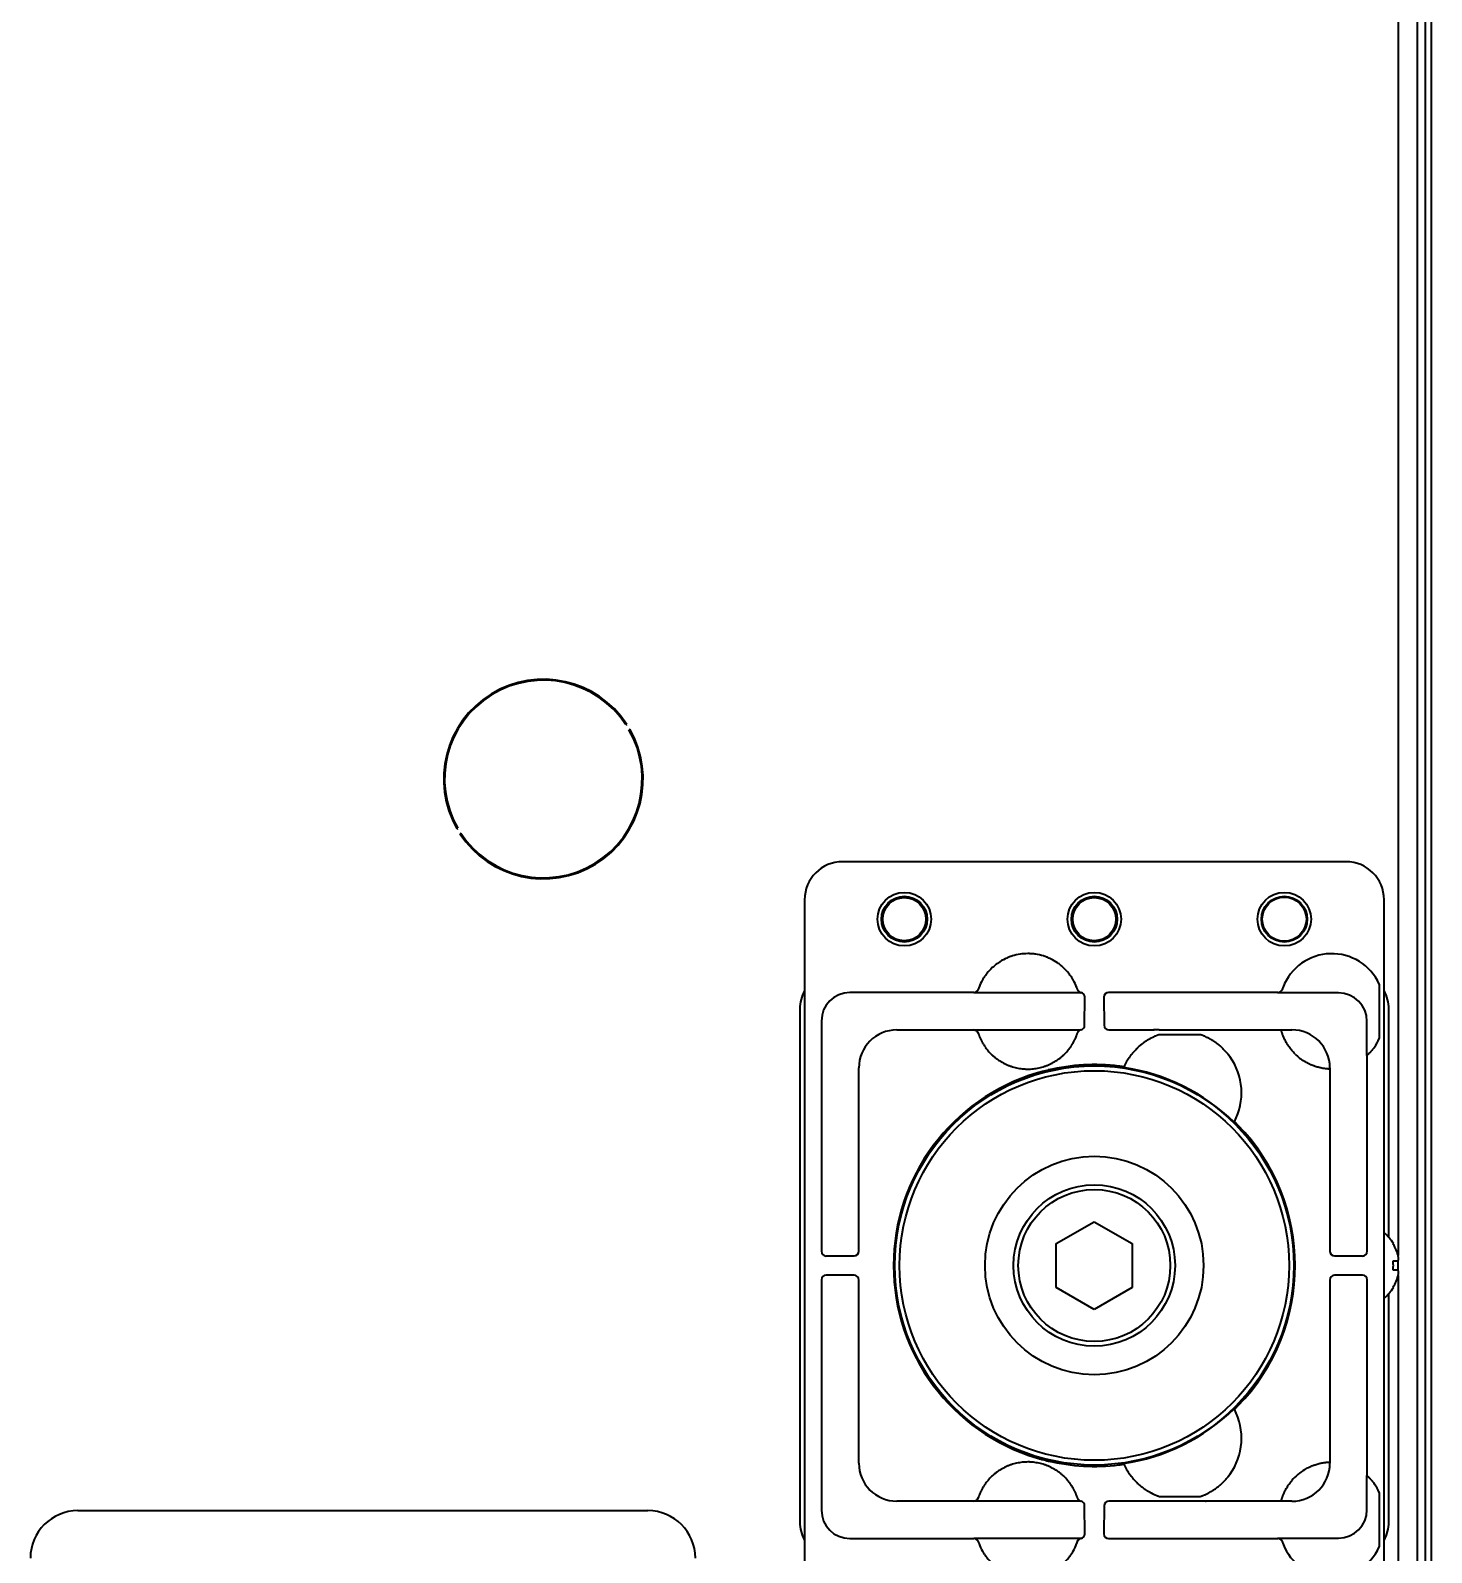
# Model space of a CAD drawing. Extents: x 5997 to 10491, y -672 to 3708.
# Drawn here: x 9087.1 to 9234.6, y 2833.1 to 2993.3 of the extents above; entities that cross this region are included whole.
import ezdxf

# ---------------------------------------------------------------- set-up
doc = ezdxf.new("R2010")
doc.units = 0
doc.header["$LTSCALE"] = 5
doc.layers.add('1', color=7, linetype='CONTINUOUS', true_color=0xffffff)

msp = doc.modelspace()

# ---------------------------------------------------------------- linework, layer by layer
at = {"layer": '1', "color": 7, "linetype": 'Continuous', "lineweight": 35}
for p, q in [((9233.07, 3571.33), (9233.07, 2751.33)), ((9234.57, 2734.53), (9234.57, 3570.53)), ((9233.89, 3567.53), (9233.89, 2737.53)), ((9231.07, 3525.26), (9231.07, 2864.39)), ((9149.77, 2920.23), (9149.86, 2920.28)), ((9150.17, 2919.77), (9150.09, 2919.71)), ((9131.97, 2909.29), (9132.06, 2909.34)), ((9132.37, 2908.83), (9132.29, 2908.77)), ((9225.57, 2905.83), (9172.57, 2905.83)), ((9168.57, 2901.83), (9168.57, 2824.83)), ((9229.57, 2824.83), (9229.57, 2901.83)), ((9186.39, 2892.06), (9173.34, 2892.06)), ((9197.55, 2892.02), (9186.37, 2892.02)), ((9186.86, 2892.4), (9186.85, 2892.39)), ((9218.39, 2892.06), (9200.58, 2892.06)), ((9224.77, 2892.02), (9218.37, 2892.02)), ((9218.86, 2892.41), (9218.86, 2892.42)), ((9218.86, 2892.4), (9218.86, 2892.4)), ((9229.07, 2892.94), (9229.07, 2887.21)), ((9168.07, 2890.33), (9168.07, 2836.33)), ((9198.05, 2888.62), (9198.07, 2891.56)), ((9200.08, 2891.56), (9200.09, 2888.62)), ((9230.07, 2866.28), (9230.07, 2890.33)), ((9170.34, 2889.06), (9170.34, 2864.83)), ((9227.77, 2885.43), (9227.77, 2889.02)), ((9178.28, 2888.12), (9186.38, 2888.12)), ((9186.37, 2888.13), (9197.62, 2888.13)), ((9186.85, 2887.78), (9186.85, 2887.78)), ((9200.59, 2888.12), (9205.29, 2888.12)), ((9205.29, 2888.12), (9205.38, 2888.12)), ((9205.88, 2888.12), (9205.38, 2888.12)), ((9205.88, 2888.12), (9210.26, 2888.12)), ((9210.26, 2887.62), (9205.88, 2887.62)), ((9210.26, 2888.12), (9210.76, 2888.12)), ((9210.76, 2888.12), (9210.86, 2888.12)), ((9210.86, 2888.12), (9218.75, 2888.12)), ((9218.75, 2888.12), (9218.75, 2888.13)), ((9218.75, 2888.13), (9219.88, 2888.13)), ((9227.77, 2885.43), (9227.81, 2885.46)), ((9227.81, 2864.83), (9227.81, 2885.46)), ((9174.28, 2864.85), (9174.28, 2884.12)), ((9223.88, 2884), (9223.87, 2884)), ((9223.87, 2884), (9223.87, 2864.85)), ((9223.88, 2884.13), (9223.88, 2884)), ((9195.07, 2865.64), (9199.07, 2867.94)), ((9199.07, 2867.94), (9203.07, 2865.64)), ((9195.07, 2861.02), (9195.07, 2865.64)), ((9203.07, 2865.64), (9203.07, 2861.02)), ((9230.52, 2865.63), (9230.55, 2865.63)), ((9170.84, 2864.33), (9173.78, 2864.35)), ((9224.36, 2864.35), (9227.31, 2864.33)), ((9231.07, 2862.82), (9231.07, 2863.82)), ((9170.34, 2861.82), (9170.34, 2837.59)), ((9173.78, 2862.3), (9170.84, 2862.32)), ((9174.28, 2842.53), (9174.28, 2861.8)), ((9223.87, 2861.8), (9223.87, 2842.65)), ((9227.31, 2862.32), (9224.36, 2862.3)), ((9227.81, 2841.19), (9227.81, 2861.82)), ((9231.07, 2862.27), (9231.07, 2751.53)), ((9199.07, 2858.71), (9195.07, 2861.02)), ((9203.07, 2861.02), (9199.07, 2858.71)), ((9230.07, 2836.33), (9230.07, 2860.37)), ((9230.55, 2861.03), (9230.52, 2861.03)), ((9223.87, 2842.65), (9223.88, 2842.65)), ((9223.88, 2842.65), (9223.88, 2842.52)), ((9227.77, 2837.63), (9227.77, 2841.22)), ((9186.85, 2838.87), (9186.85, 2838.87)), ((9205.88, 2839.03), (9210.26, 2839.03)), ((9229.07, 2839.44), (9229.07, 2833.71)), ((9092.07, 2837.53), (9152.07, 2837.53)), ((9186.38, 2838.53), (9178.28, 2838.53)), ((9197.62, 2838.52), (9186.37, 2838.52)), ((9198.07, 2835.09), (9198.05, 2838.04)), ((9200.09, 2838.04), (9200.08, 2835.09)), ((9205.29, 2838.53), (9200.59, 2838.53)), ((9205.38, 2838.53), (9205.29, 2838.53)), ((9205.88, 2838.53), (9205.38, 2838.53)), ((9210.26, 2838.53), (9205.88, 2838.53)), ((9210.76, 2838.53), (9210.26, 2838.53)), ((9210.86, 2838.53), (9210.76, 2838.53)), ((9218.75, 2838.53), (9210.86, 2838.53)), ((9218.75, 2838.52), (9218.75, 2838.53)), ((9219.88, 2838.52), (9218.75, 2838.52)), ((9173.34, 2834.59), (9186.39, 2834.59)), ((9186.37, 2834.63), (9197.55, 2834.63)), ((9186.85, 2834.27), (9186.86, 2834.25)), ((9200.58, 2834.59), (9218.39, 2834.59)), ((9218.37, 2834.63), (9224.77, 2834.63))]:
    msp.add_line(p, q, dxfattribs=at)
for centre, radius in [((9179.07, 2899.78), 2.82), ((9179.07, 2899.78), 2.41), ((9179.07, 2899.78), 2.27), ((9199.07, 2899.78), 2.82), ((9199.07, 2899.78), 2.41), ((9199.07, 2899.78), 2.27), ((9219.07, 2899.78), 2.82), ((9219.07, 2899.78), 2.41), ((9219.07, 2899.78), 2.32), ((9199.07, 2863.33), 21), ((9199.07, 2863.33), 20.5), ((9199.07, 2863.33), 11.5), ((9199.07, 2863.33), 8.5), ((9199.07, 2863.33), 8)]:
    msp.add_circle(centre, radius, dxfattribs=at)
for centre, radius, start, end in [((9141.07, 2914.53), 10.5, 33.2179, 209.9434), ((9141.07, 2914.53), 10.4, 33.2324, 209.9264), ((9141.07, 2914.53), 10.5, 213.2179, 29.9434), ((9141.07, 2914.53), 10.4, 213.2348, 29.9288), ((9224.07, 2890.65), 5.5, 24.62, 158.893), ((9224.07, 2889.5), 5.5, 324.6688, 335.38), ((9208.07, 2881.5), 6.5, 143.9482, 155.259), ((9208.07, 2881.5), 6.5, 332.0497, 36.0518), ((9224.07, 2889.5), 5.5, 225.4856, 238.474), ((9199.07, 2863.33), 21.14, 82.9694, 103.2494), ((9199.07, 2863.33), 21.07, 45.6979, 81.6108), ((9199.07, 2863.33), 21.14, 106.698, 253.3023), ((9199.07, 2863.33), 21.14, 315.6607, 44.3393), ((9226.45, 2863.13), 4.8, 31.3727, 49.458), ((9226.45, 2863.53), 4.8, 310.542, 328.6273), ((9199.07, 2863.33), 21.07, 278.3892, 314.3021), ((9208.07, 2845.15), 6.5, 323.9482, 27.9503), ((9199.07, 2863.33), 21.14, 256.7503, 277.0306), ((9208.07, 2845.15), 6.5, 204.741, 216.0518), ((9224.07, 2837.15), 5.5, 121.5261, 139.8844), ((9224.07, 2837.15), 5.5, 24.62, 35.3312), ((9092.07, 2832.53), 5, 90, 180), ((9152.07, 2832.53), 5, 0, 90), ((9224.07, 2836), 5.5, 201.107, 335.38)]:
    msp.add_arc(centre, radius, start, end, dxfattribs=at)
for centre, major_axis, ratio, start_param, end_param in [((9172.57, 2901.83), (2.83, -2.83), 0.999695, 2.356347, 3.926839), ((9225.57, 2901.83), (-2.83, -2.83), 0.999695, 2.356347, 3.926839), ((9172.07, 2890.33), (-2.83, 2.83), 0.999695, 0.279915, 0.785246), ((9173.34, 2889.06), (-2.12, 2.12), 0.999543, 5.497939, 7.068431), ((9186.39, 2892.56), (-0.474, 0.158), 0.999831, 1.892032, 3.138921), ((9197.77, 2892.54), (0.477, 0.15), 0.999767, 3.157291, 4.205088), ((9197.55, 2891.52), (0.224, 0.447), 0.99981, 0.22534, 0.463541), ((9197.57, 2891.56), (0.224, 0.448), 0.999239, 5.176082, 6.544021), ((9200.58, 2891.56), (-0.224, 0.448), 0.999239, 5.819644, 7.390288), ((9218.39, 2892.56), (-0.474, 0.159), 0.999831, 1.894839, 3.141593), ((9224.07, 2890.65), (1.75, 5.21), 0.99983, 1.569957, 1.576869), ((9224.77, 2889.02), (2.12, 2.12), 0.999695, 5.497939, 7.068431), ((9226.07, 2890.33), (2.83, 2.83), 0.999695, 5.497939, 6.003271), ((9197.55, 2888.62), (-0.447, -0.224), 0.99981, 1.330368, 2.677899), ((9200.59, 2888.62), (0.447, -0.224), 0.99981, 3.605286, 5.17593), ((9178.28, 2884.12), (2.83, 2.83), 0.999924, 0.78555, 2.356042), ((9186.38, 2887.62), (-0.475, -0.156), 0.999831, 3.142574, 4.3946), ((9197.78, 2887.65), (-0.476, 0.155), 0.999754, 5.263357, 6.293203), ((9219.87, 2884.13), (-2.83, -2.83), 0.999695, 2.356347, 3.926839), ((13898.25, 2078.28), (-4696.56, 804.42), 0.03512, 6.273761, 6.274076), ((5726.45, 6125.15), (-3486.44, 3247.99), 0.03512, 3.150702, 3.151017), ((9170.84, 2864.83), (0.448, 0.224), 0.999239, 2.678052, 4.248696), ((9173.78, 2864.85), (0.224, 0.447), 0.99981, 3.605286, 5.17593), ((9224.37, 2864.85), (-0.224, 0.447), 0.99981, 1.107255, 2.677899), ((9227.31, 2864.83), (-0.448, 0.224), 0.999239, 2.03449, 3.605134), ((9170.84, 2861.82), (-0.448, 0.224), 0.999239, 5.176082, 6.746726), ((9173.78, 2861.8), (0.224, -0.447), 0.99981, 1.107255, 2.677899), ((9224.37, 2861.8), (-0.224, -0.447), 0.99981, 3.605286, 5.17593), ((9227.31, 2861.82), (0.448, 0.224), 0.999239, 5.819644, 7.390288), ((5726.45, -398.5), (3486.44, 3247.99), 0.03512, 6.273761, 6.274076), ((9178.28, 2842.53), (-2.83, 2.83), 0.999924, 0.78555, 2.356042), ((13898.25, 3648.37), (4696.56, 804.42), 0.03512, 3.150702, 3.151017), ((9219.87, 2842.52), (-2.83, 2.83), 0.999695, 2.356347, 3.926839), ((9225.77, -4385.49), (0, 7227.62), 0.017452, 6.267025, 6.267338), ((9186.38, 2839.03), (0.475, -0.156), 0.999831, 5.030486, 6.282512), ((9197.78, 2839.01), (0.476, 0.155), 0.999754, 3.133975, 4.161422), ((9173.34, 2837.59), (2.12, 2.12), 0.999543, 2.356347, 3.926839), ((9197.55, 2838.03), (-0.447, 0.224), 0.99981, 3.605286, 4.952817), ((9200.59, 2838.03), (0.447, 0.224), 0.99981, 1.107255, 2.677899), ((9224.77, 2837.63), (2.12, -2.12), 0.999695, 5.497939, 7.068431), ((9172.07, 2836.33), (-2.83, -2.83), 0.999695, 5.497939, 6.003271), ((9226.07, 2836.33), (2.83, -2.83), 0.999695, 0.279915, 0.785246), ((9186.39, 2834.09), (-0.475, -0.157), 0.999831, 3.145682, 4.39242), ((9197.77, 2834.11), (0.473, -0.161), 0.999761, 2.10121, 3.149501), ((9197.55, 2835.13), (-0.224, 0.447), 0.99981, 2.678052, 2.916971), ((9197.57, 2835.09), (-0.224, 0.448), 0.999239, 2.880101, 4.248696), ((9200.58, 2835.09), (0.224, 0.448), 0.999239, 2.03449, 3.605134), ((9224.07, 2836.5), (5.68, 1.92), 0.999938, 3.132345, 3.139281), ((9218.39, 2834.09), (-0.474, -0.159), 0.999831, 3.141593, 4.388346), ((9224.08, 2836), (5.23, 1.73), 0.999252, 3.138522, 3.145428)]:
    msp.add_ellipse(centre, major_axis=major_axis, ratio=ratio, start_param=start_param, end_param=end_param, dxfattribs=at)
for points, knots in [([(9197.21, 2892.63), (9197.11, 2892.89), (9196.99, 2893.14), (9196.83, 2893.41), (9196.82, 2893.44), (9196.78, 2893.5), (9196.76, 2893.53), (9196.71, 2893.62), (9196.67, 2893.68), (9196.55, 2893.85), (9196.47, 2893.96), (9196.22, 2894.28), (9196.03, 2894.48), (9195.78, 2894.72), (9195.7, 2894.79), (9195.62, 2894.85), (9195.57, 2894.9), (9195.54, 2894.92), (9195.41, 2895.03), (9195.3, 2895.11), (9194.96, 2895.35), (9194.72, 2895.48), (9194.35, 2895.66), (9194.22, 2895.72), (9194.06, 2895.78), (9194.03, 2895.79), (9193.96, 2895.82), (9193.93, 2895.83), (9193.83, 2895.86), (9193.77, 2895.89), (9193.44, 2895.99), (9193.17, 2896.05), (9192.76, 2896.11), (9192.63, 2896.13), (9192.42, 2896.14), (9192.32, 2896.15), (9192.21, 2896.15), (9192.14, 2896.15), (9192.11, 2896.15), (9191.8, 2896.15), (9191.52, 2896.13), (9190.98, 2896.05), (9190.71, 2895.99), (9190.42, 2895.9), (9190.38, 2895.89), (9190.32, 2895.87), (9190.28, 2895.85), (9190.19, 2895.82), (9190.12, 2895.8), (9189.93, 2895.72), (9189.8, 2895.66), (9189.43, 2895.49), (9189.19, 2895.35), (9188.91, 2895.15), (9188.83, 2895.09), (9188.74, 2895.03), (9188.69, 2894.99), (9188.66, 2894.97), (9188.53, 2894.86), (9188.42, 2894.77), (9188.12, 2894.49), (9187.93, 2894.28), (9187.68, 2893.96), (9187.6, 2893.85), (9187.5, 2893.71), (9187.48, 2893.68), (9187.44, 2893.62), (9187.42, 2893.59), (9187.37, 2893.5), (9187.33, 2893.44), (9187.16, 2893.14), (9187.04, 2892.89), (9186.94, 2892.63)], [0, 0, 0, 0, 0.0625, 0.0625, 0.070313, 0.070313, 0.078125, 0.078125, 0.09375, 0.09375, 0.125, 0.125, 0.1875, 0.1875, 0.203125, 0.210937, 0.210937, 0.21875, 0.21875, 0.25, 0.25, 0.3125, 0.3125, 0.34375, 0.34375, 0.351562, 0.351562, 0.359375, 0.359375, 0.375, 0.375, 0.4375, 0.4375, 0.46875, 0.46875, 0.484375, 0.492187, 0.492187, 0.5, 0.5, 0.5625, 0.5625, 0.625, 0.625, 0.632812, 0.632812, 0.640625, 0.640625, 0.65625, 0.65625, 0.6875, 0.6875, 0.75, 0.75, 0.765625, 0.773438, 0.773438, 0.78125, 0.78125, 0.8125, 0.8125, 0.875, 0.875, 0.90625, 0.90625, 0.914063, 0.914063, 0.921875, 0.921875, 0.9375, 0.9375, 1, 1, 1, 1]), ([(9186.94, 2892.63), (9186.94, 2892.62), (9186.93, 2892.6), (9186.92, 2892.58), (9186.92, 2892.57), (9186.91, 2892.56), (9186.91, 2892.55), (9186.9, 2892.53), (9186.9, 2892.52), (9186.89, 2892.5), (9186.89, 2892.49), (9186.89, 2892.48), (9186.88, 2892.48), (9186.88, 2892.46), (9186.88, 2892.45), (9186.87, 2892.44), (9186.87, 2892.43), (9186.86, 2892.42), (9186.86, 2892.42), (9186.86, 2892.41), (9186.86, 2892.41), (9186.86, 2892.41), (9186.86, 2892.4), (9186.86, 2892.4)], [0, 0, 0, 0, 0.125, 0.125, 0.1875, 0.1875, 0.25, 0.25, 0.375, 0.375, 0.4375, 0.4375, 0.5, 0.5, 0.625, 0.625, 0.75, 0.75, 0.8125, 0.8125, 0.875, 0.875, 1, 1, 1, 1]), ([(9197.29, 2892.39), (9197.29, 2892.39), (9197.29, 2892.39), (9197.29, 2892.39), (9197.29, 2892.39), (9197.29, 2892.4), (9197.29, 2892.4), (9197.28, 2892.41), (9197.28, 2892.42), (9197.28, 2892.43), (9197.28, 2892.44), (9197.27, 2892.45), (9197.27, 2892.45), (9197.26, 2892.47), (9197.26, 2892.48), (9197.25, 2892.51), (9197.25, 2892.52), (9197.24, 2892.55), (9197.23, 2892.55), (9197.23, 2892.57), (9197.23, 2892.58), (9197.22, 2892.6), (9197.21, 2892.61), (9197.21, 2892.63)], [0, 0, 0, 0, 0.125, 0.125, 0.1875, 0.1875, 0.25, 0.25, 0.375, 0.375, 0.4375, 0.4375, 0.5, 0.5, 0.625, 0.625, 0.75, 0.75, 0.8125, 0.8125, 0.875, 0.875, 1, 1, 1, 1]), ([(9218.94, 2892.63), (9218.94, 2892.63), (9218.94, 2892.62), (9218.93, 2892.6), (9218.93, 2892.6), (9218.92, 2892.57), (9218.91, 2892.56), (9218.9, 2892.53), (9218.9, 2892.52), (9218.89, 2892.5), (9218.89, 2892.49), (9218.89, 2892.48), (9218.88, 2892.48), (9218.88, 2892.46), (9218.88, 2892.45), (9218.87, 2892.44), (9218.87, 2892.43), (9218.86, 2892.42), (9218.86, 2892.41), (9218.86, 2892.41), (9218.86, 2892.41), (9218.86, 2892.4), (9218.86, 2892.4), (9218.86, 2892.4)], [0, 0, 0, 0, 0.0625, 0.0625, 0.125, 0.125, 0.25, 0.25, 0.375, 0.375, 0.4375, 0.4375, 0.5, 0.5, 0.625, 0.625, 0.75, 0.75, 0.875, 0.875, 0.9375, 0.9375, 1, 1, 1, 1]), ([(9186.37, 2888.13), (9186.4, 2888.13), (9186.45, 2888.12), (9186.5, 2888.11), (9186.54, 2888.1), (9186.55, 2888.1), (9186.58, 2888.09), (9186.59, 2888.08), (9186.62, 2888.06), (9186.64, 2888.05), (9186.68, 2888.03), (9186.69, 2888.02), (9186.71, 2888), (9186.72, 2887.99), (9186.74, 2887.96), (9186.76, 2887.94), (9186.79, 2887.9), (9186.8, 2887.88), (9186.83, 2887.83), (9186.84, 2887.81), (9186.85, 2887.78)], [0, 0, 0, 0, 0.125, 0.25, 0.25, 0.3125, 0.3125, 0.375, 0.375, 0.5, 0.5, 0.5625, 0.5625, 0.625, 0.625, 0.75, 0.75, 0.875, 0.875, 1, 1, 1, 1]), ([(9186.38, 2888.12), (9186.37, 2888.12), (9186.37, 2888.12), (9186.37, 2888.13), (9186.37, 2888.13), (9186.37, 2888.13)], [0, 0, 0, 0, 0.499999, 0.499999, 1, 1, 1, 1]), ([(9186.85, 2887.78), (9186.85, 2887.77), (9186.85, 2887.77), (9186.86, 2887.74), (9186.87, 2887.7), (9186.88, 2887.68), (9186.88, 2887.67), (9186.89, 2887.66), (9186.89, 2887.66), (9186.9, 2887.64), (9186.9, 2887.63), (9186.91, 2887.59), (9186.94, 2887.53), (9186.96, 2887.47), (9186.98, 2887.41), (9186.99, 2887.4), (9187.01, 2887.36), (9187.02, 2887.34), (9187.04, 2887.28), (9187.06, 2887.23), (9187.12, 2887.1), (9187.17, 2887), (9187.24, 2886.87), (9187.25, 2886.85), (9187.28, 2886.8), (9187.3, 2886.77), (9187.34, 2886.69), (9187.38, 2886.64), (9187.44, 2886.53), (9187.48, 2886.48), (9187.53, 2886.39), (9187.55, 2886.37), (9187.59, 2886.31), (9187.61, 2886.29), (9187.71, 2886.15), (9187.79, 2886.05), (9187.88, 2885.94)], [0, 0, 0, 0, 0.0625, 0.125, 0.1875, 0.1875, 0.203125, 0.203125, 0.21875, 0.21875, 0.25, 0.25, 0.3125, 0.375, 0.375, 0.40625, 0.40625, 0.4375, 0.4375, 0.5, 0.5, 0.625, 0.625, 0.65625, 0.65625, 0.6875, 0.6875, 0.75, 0.75, 0.8125, 0.8125, 0.84375, 0.84375, 0.875, 0.875, 1, 1, 1, 1]), ([(9196.26, 2885.94), (9196.36, 2886.06), (9196.45, 2886.17), (9196.58, 2886.35), (9196.62, 2886.41), (9196.67, 2886.48), (9196.68, 2886.5), (9196.7, 2886.53), (9196.71, 2886.54), (9196.74, 2886.59), (9196.76, 2886.62), (9196.85, 2886.77), (9196.91, 2886.88), (9196.98, 2887.02), (9196.99, 2887.04), (9197.02, 2887.1), (9197.03, 2887.12), (9197.07, 2887.2), (9197.09, 2887.25), (9197.11, 2887.3)], [0, 0, 0, 0, 0.25, 0.25, 0.375, 0.375, 0.40625, 0.40625, 0.4375, 0.4375, 0.5, 0.5, 0.75, 0.75, 0.8125, 0.8125, 0.875, 0.875, 1, 1, 1, 1]), ([(9197.11, 2887.3), (9197.14, 2887.37), (9197.17, 2887.44), (9197.21, 2887.54), (9197.22, 2887.56), (9197.24, 2887.6), (9197.24, 2887.62), (9197.25, 2887.64), (9197.25, 2887.65), (9197.27, 2887.71), (9197.28, 2887.74), (9197.3, 2887.78), (9197.3, 2887.78), (9197.3, 2887.79), (9197.3, 2887.8), (9197.3, 2887.8), (9197.3, 2887.8), (9197.3, 2887.8)], [0, 0, 0, 0, 0.25, 0.25, 0.375, 0.375, 0.4375, 0.4375, 0.5, 0.5, 0.75, 0.75, 0.875, 0.875, 0.9375, 0.9375, 1, 1, 1, 1]), ([(9204.81, 2887.12), (9204.79, 2887.11), (9204.76, 2887.09), (9204.7, 2887.05), (9204.66, 2887.03), (9204.61, 2887), (9204.59, 2886.99), (9204.55, 2886.96), (9204.53, 2886.95), (9204.47, 2886.91), (9204.43, 2886.89), (9204.35, 2886.83), (9204.31, 2886.8), (9204.22, 2886.74), (9204.18, 2886.7), (9204.04, 2886.6), (9203.96, 2886.53), (9203.78, 2886.38), (9203.69, 2886.3), (9203.55, 2886.17), (9203.51, 2886.13), (9203.44, 2886.06), (9203.42, 2886.03), (9203.37, 2885.99), (9203.35, 2885.96), (9203.3, 2885.92), (9203.28, 2885.89), (9203.24, 2885.84), (9203.17, 2885.77), (9203.11, 2885.69), (9202.98, 2885.54), (9202.9, 2885.43), (9202.82, 2885.33)], [0, 0, 0, 0, 0.0625, 0.0625, 0.125, 0.125, 0.15625, 0.15625, 0.1875, 0.1875, 0.25, 0.25, 0.3125, 0.3125, 0.375, 0.375, 0.5, 0.5, 0.625, 0.625, 0.6875, 0.6875, 0.71875, 0.71875, 0.75, 0.75, 0.78125, 0.78125, 0.8125, 0.875, 0.875, 1, 1, 1, 1]), ([(9213.33, 2885.33), (9213.25, 2885.43), (9213.17, 2885.54), (9213.06, 2885.67), (9213.04, 2885.7), (9212.99, 2885.75), (9212.97, 2885.77), (9212.91, 2885.85), (9212.86, 2885.89), (9212.73, 2886.03), (9212.64, 2886.12), (9212.51, 2886.25), (9212.46, 2886.29), (9212.39, 2886.36), (9212.37, 2886.38), (9212.33, 2886.42), (9212.3, 2886.43), (9212.19, 2886.53), (9212.1, 2886.6), (9211.97, 2886.7), (9211.92, 2886.74), (9211.84, 2886.8), (9211.8, 2886.83), (9211.73, 2886.87), (9211.71, 2886.88), (9211.67, 2886.91), (9211.65, 2886.92), (9211.59, 2886.96), (9211.56, 2886.99), (9211.5, 2887.02), (9211.48, 2887.03), (9211.45, 2887.05), (9211.43, 2887.06), (9211.39, 2887.09), (9211.36, 2887.11), (9211.33, 2887.12)], [0, 0, 0, 0, 0.125, 0.125, 0.15625, 0.15625, 0.1875, 0.1875, 0.25, 0.25, 0.375, 0.375, 0.4375, 0.4375, 0.46875, 0.46875, 0.5, 0.5, 0.625, 0.625, 0.6875, 0.6875, 0.75, 0.75, 0.78125, 0.78125, 0.8125, 0.8125, 0.875, 0.875, 0.90625, 0.90625, 0.9375, 0.9375, 1, 1, 1, 1]), ([(9219.87, 2885.96), (9219.76, 2886.08), (9219.67, 2886.2), (9219.54, 2886.39), (9219.49, 2886.45), (9219.43, 2886.55), (9219.4, 2886.59), (9219.37, 2886.64), (9219.35, 2886.67), (9219.34, 2886.69), (9219.26, 2886.83), (9219.19, 2886.96), (9219.11, 2887.13), (9219.08, 2887.19), (9219.04, 2887.28), (9219.02, 2887.32), (9219.01, 2887.36), (9218.99, 2887.39), (9218.99, 2887.4), (9218.94, 2887.52), (9218.9, 2887.62), (9218.86, 2887.75), (9218.85, 2887.79), (9218.83, 2887.83), (9218.83, 2887.84), (9218.82, 2887.86), (9218.82, 2887.87), (9218.81, 2887.89), (9218.81, 2887.91), (9218.79, 2887.95), (9218.78, 2888.01), (9218.77, 2888.05), (9218.76, 2888.07), (9218.76, 2888.08), (9218.76, 2888.09), (9218.75, 2888.1), (9218.75, 2888.11), (9218.75, 2888.12), (9218.75, 2888.12)], [0, 0, 0, 0, 0.125, 0.125, 0.1875, 0.1875, 0.21875, 0.234375, 0.234375, 0.25, 0.25, 0.375, 0.375, 0.4375, 0.4375, 0.46875, 0.484375, 0.484375, 0.5, 0.5, 0.625, 0.625, 0.6875, 0.6875, 0.703125, 0.703125, 0.71875, 0.71875, 0.75, 0.75, 0.8125, 0.875, 0.875, 0.90625, 0.90625, 0.9375, 0.9375, 1, 1, 1, 1]), ([(9187.88, 2885.94), (9188.01, 2885.79), (9188.15, 2885.65), (9188.36, 2885.44), (9188.44, 2885.37), (9188.55, 2885.28), (9188.59, 2885.24), (9188.67, 2885.18), (9188.71, 2885.15), (9188.91, 2885), (9189.07, 2884.89), (9189.41, 2884.69), (9189.58, 2884.59), (9189.85, 2884.47), (9189.94, 2884.43), (9190.08, 2884.37), (9190.13, 2884.36), (9190.22, 2884.32), (9190.27, 2884.31), (9190.51, 2884.23), (9190.7, 2884.17), (9191.08, 2884.09), (9191.28, 2884.06), (9191.57, 2884.02), (9191.67, 2884.02), (9191.82, 2884.01), (9191.87, 2884.01), (9191.97, 2884), (9192.02, 2884), (9192.27, 2884), (9192.47, 2884.01), (9192.86, 2884.06), (9193.06, 2884.09), (9193.44, 2884.17), (9193.64, 2884.23), (9193.87, 2884.31), (9193.92, 2884.32), (9194.01, 2884.36), (9194.15, 2884.41), (9194.29, 2884.47), (9194.56, 2884.59), (9194.73, 2884.69), (9195.07, 2884.89), (9195.24, 2885), (9195.44, 2885.15), (9195.48, 2885.18), (9195.55, 2885.24), (9195.67, 2885.34), (9195.78, 2885.44), (9196, 2885.65), (9196.14, 2885.79), (9196.26, 2885.94)], [0, 0, 0, 0, 0.0625, 0.0625, 0.09375, 0.09375, 0.109375, 0.109375, 0.125, 0.125, 0.1875, 0.1875, 0.25, 0.25, 0.28125, 0.28125, 0.296875, 0.296875, 0.3125, 0.3125, 0.375, 0.375, 0.4375, 0.4375, 0.46875, 0.46875, 0.484375, 0.484375, 0.5, 0.5, 0.5625, 0.5625, 0.625, 0.625, 0.6875, 0.6875, 0.703125, 0.703125, 0.71875, 0.75, 0.75, 0.8125, 0.8125, 0.875, 0.875, 0.890625, 0.890625, 0.90625, 0.9375, 0.9375, 1, 1, 1, 1]), ([(9228.56, 2886.32), (9228.52, 2886.27), (9228.49, 2886.22), (9228.41, 2886.12), (9228.37, 2886.07), (9228.3, 2885.98), (9228.26, 2885.93), (9228.2, 2885.87), (9228.18, 2885.84), (9228.14, 2885.8), (9228.12, 2885.78), (9228.09, 2885.74), (9228.07, 2885.72), (9228.04, 2885.69), (9228.03, 2885.68), (9228.01, 2885.66), (9228, 2885.65), (9227.96, 2885.61), (9227.93, 2885.58), (9227.9, 2885.55), (9227.89, 2885.54), (9227.88, 2885.53), (9227.87, 2885.52), (9227.85, 2885.51), (9227.84, 2885.5), (9227.83, 2885.49), (9227.83, 2885.48), (9227.82, 2885.48), (9227.82, 2885.47), (9227.81, 2885.47), (9227.81, 2885.46), (9227.81, 2885.46)], [0, 0, 0, 0, 0.125, 0.125, 0.25, 0.25, 0.375, 0.375, 0.4375, 0.4375, 0.5, 0.5, 0.5625, 0.5625, 0.59375, 0.59375, 0.625, 0.625, 0.75, 0.75, 0.78125, 0.78125, 0.8125, 0.8125, 0.875, 0.875, 0.90625, 0.90625, 0.9375, 0.9375, 1, 1, 1, 1]), ([(9194.23, 2883.9), (9194.12, 2883.88), (9194.02, 2883.85), (9193.82, 2883.8), (9193.61, 2883.75), (9193.41, 2883.69), (9193.2, 2883.63), (9193.1, 2883.6), (9193, 2883.57)], [0, 0, 0, 0, 0.25, 0.25, 0.5, 0.75, 0.75, 1, 1, 1, 1]), ([(9202.17, 2884.22), (9202.17, 2884.22), (9202.17, 2884.22), (9202.16, 2884.23), (9202.15, 2884.23), (9202.15, 2884.23), (9202.14, 2884.23), (9202.14, 2884.23), (9202.14, 2884.23), (9202.12, 2884.24), (9202.1, 2884.24), (9202.07, 2884.24), (9202.06, 2884.25), (9202.04, 2884.25), (9202.02, 2884.25), (9202, 2884.26), (9201.97, 2884.26), (9201.96, 2884.27), (9201.91, 2884.27), (9201.89, 2884.28), (9201.84, 2884.28), (9201.82, 2884.29), (9201.79, 2884.29), (9201.78, 2884.29), (9201.73, 2884.3), (9201.69, 2884.3), (9201.66, 2884.31)], [0, 0, 0, 0, 0.125, 0.125, 0.1875, 0.1875, 0.21875, 0.21875, 0.25, 0.25, 0.375, 0.375, 0.4375, 0.4375, 0.5, 0.5625, 0.5625, 0.625, 0.625, 0.75, 0.75, 0.8125, 0.8125, 0.875, 0.875, 1, 1, 1, 1]), ([(9222.93, 2884.12), (9222.8, 2884.15), (9222.67, 2884.18), (9222.45, 2884.24), (9222.38, 2884.27), (9222.27, 2884.3), (9222.23, 2884.32), (9222.16, 2884.34), (9222.12, 2884.36), (9221.93, 2884.43), (9221.78, 2884.5), (9221.6, 2884.59), (9221.56, 2884.61), (9221.49, 2884.65), (9221.45, 2884.67), (9221.34, 2884.73), (9221.27, 2884.77), (9221.2, 2884.81)], [0, 0, 0, 0, 0.25, 0.25, 0.375, 0.375, 0.4375, 0.4375, 0.5, 0.5, 0.75, 0.75, 0.8125, 0.8125, 0.875, 0.875, 1, 1, 1, 1]), ([(9223.87, 2884), (9223.86, 2884), (9223.86, 2884), (9223.83, 2884), (9223.82, 2884.01), (9223.77, 2884.01), (9223.75, 2884.01), (9223.71, 2884.01), (9223.7, 2884.01), (9223.68, 2884.01), (9223.66, 2884.02), (9223.63, 2884.02), (9223.57, 2884.02), (9223.53, 2884.03), (9223.43, 2884.04), (9223.37, 2884.04), (9223.3, 2884.05), (9223.29, 2884.06), (9223.26, 2884.06), (9223.21, 2884.07), (9223.17, 2884.07), (9223.07, 2884.09), (9223, 2884.1), (9222.93, 2884.12)], [0, 0, 0, 0, 0.125, 0.125, 0.25, 0.25, 0.375, 0.375, 0.40625, 0.40625, 0.4375, 0.5, 0.5, 0.625, 0.625, 0.75, 0.75, 0.78125, 0.78125, 0.8125, 0.875, 0.875, 1, 1, 1, 1]), ([(9214.19, 2878.1), (9214.17, 2878.12), (9214.15, 2878.15), (9214.11, 2878.18), (9214.1, 2878.19), (9214.08, 2878.22), (9214.07, 2878.23), (9214.03, 2878.26), (9214.01, 2878.28), (9213.98, 2878.31), (9213.97, 2878.32), (9213.96, 2878.33), (9213.95, 2878.34), (9213.94, 2878.35), (9213.94, 2878.35), (9213.91, 2878.37), (9213.9, 2878.39), (9213.88, 2878.4), (9213.88, 2878.4), (9213.87, 2878.41), (9213.87, 2878.41), (9213.86, 2878.42), (9213.85, 2878.43), (9213.84, 2878.44), (9213.83, 2878.45), (9213.82, 2878.45), (9213.82, 2878.45), (9213.82, 2878.45), (9213.81, 2878.45), (9213.81, 2878.45)], [0, 0, 0, 0, 0.125, 0.125, 0.1875, 0.1875, 0.25, 0.25, 0.375, 0.375, 0.4375, 0.4375, 0.46875, 0.46875, 0.5, 0.5, 0.625, 0.625, 0.65625, 0.65625, 0.6875, 0.6875, 0.75, 0.75, 0.875, 0.875, 0.9375, 0.9375, 1, 1, 1, 1]), ([(9230.52, 2863.83), (9230.64, 2863.83), (9230.75, 2863.83), (9230.89, 2863.83), (9230.93, 2863.83), (9231.01, 2863.83), (9231.04, 2863.83), (9231.07, 2863.83)], [0, 0, 0, 0, 0.5, 0.5, 0.75, 0.75, 1, 1, 1, 1]), ([(9230.52, 2861.03), (9230.64, 2861.23), (9230.75, 2861.44), (9230.89, 2861.76), (9230.93, 2861.87), (9231.01, 2862.1), (9231.04, 2862.21), (9231.07, 2862.33)], [0, 0, 0, 0, 0.5, 0.5, 0.75, 0.75, 1, 1, 1, 1]), ([(9213.81, 2848.2), (9213.82, 2848.2), (9213.82, 2848.2), (9213.83, 2848.2), (9213.83, 2848.21), (9213.84, 2848.21), (9213.84, 2848.21), (9213.84, 2848.22), (9213.84, 2848.22), (9213.86, 2848.23), (9213.87, 2848.24), (9213.89, 2848.26), (9213.9, 2848.27), (9213.92, 2848.28), (9213.93, 2848.3), (9213.95, 2848.31), (9213.97, 2848.33), (9213.98, 2848.34), (9214.01, 2848.37), (9214.03, 2848.39), (9214.06, 2848.42), (9214.08, 2848.43), (9214.1, 2848.46), (9214.11, 2848.47), (9214.15, 2848.5), (9214.17, 2848.53), (9214.19, 2848.55)], [0, 0, 0, 0, 0.125, 0.125, 0.1875, 0.1875, 0.21875, 0.21875, 0.25, 0.25, 0.375, 0.375, 0.4375, 0.4375, 0.5, 0.5625, 0.5625, 0.625, 0.625, 0.75, 0.75, 0.8125, 0.8125, 0.875, 0.875, 1, 1, 1, 1]), ([(9196.26, 2840.71), (9196.14, 2840.86), (9196, 2841.01), (9195.78, 2841.21), (9195.71, 2841.28), (9195.59, 2841.38), (9195.55, 2841.41), (9195.48, 2841.47), (9195.44, 2841.5), (9195.24, 2841.65), (9195.07, 2841.76), (9194.73, 2841.97), (9194.56, 2842.06), (9194.29, 2842.18), (9194.2, 2842.22), (9194.06, 2842.28), (9194.01, 2842.3), (9193.92, 2842.33), (9193.87, 2842.35), (9193.64, 2842.43), (9193.44, 2842.48), (9193.06, 2842.56), (9192.86, 2842.6), (9192.57, 2842.63), (9192.47, 2842.64), (9192.32, 2842.64), (9192.27, 2842.65), (9192.17, 2842.65), (9192.12, 2842.65), (9191.87, 2842.65), (9191.67, 2842.64), (9191.28, 2842.6), (9191.09, 2842.56), (9190.7, 2842.48), (9190.51, 2842.43), (9190.27, 2842.35), (9190.22, 2842.33), (9190.13, 2842.3), (9189.99, 2842.24), (9189.85, 2842.18), (9189.58, 2842.06), (9189.41, 2841.97), (9189.07, 2841.76), (9188.91, 2841.65), (9188.71, 2841.5), (9188.67, 2841.47), (9188.59, 2841.41), (9188.47, 2841.31), (9188.36, 2841.21), (9188.15, 2841.01), (9188.01, 2840.86), (9187.88, 2840.71)], [0, 0, 0, 0, 0.0625, 0.0625, 0.09375, 0.09375, 0.109375, 0.109375, 0.125, 0.125, 0.1875, 0.1875, 0.25, 0.25, 0.28125, 0.28125, 0.296875, 0.296875, 0.3125, 0.3125, 0.375, 0.375, 0.4375, 0.4375, 0.46875, 0.46875, 0.484375, 0.484375, 0.5, 0.5, 0.5625, 0.5625, 0.625, 0.625, 0.6875, 0.6875, 0.703125, 0.703125, 0.71875, 0.75, 0.75, 0.8125, 0.8125, 0.875, 0.875, 0.890625, 0.890625, 0.90625, 0.9375, 0.9375, 1, 1, 1, 1]), ([(9193, 2843.08), (9193.1, 2843.05), (9193.2, 2843.02), (9193.41, 2842.96), (9193.61, 2842.9), (9193.82, 2842.85), (9194.02, 2842.8), (9194.12, 2842.77), (9194.23, 2842.75)], [0, 0, 0, 0, 0.25, 0.25, 0.5, 0.75, 0.75, 1, 1, 1, 1]), ([(9201.66, 2842.35), (9201.69, 2842.35), (9201.73, 2842.35), (9201.77, 2842.36), (9201.79, 2842.36), (9201.82, 2842.37), (9201.84, 2842.37), (9201.88, 2842.38), (9201.91, 2842.38), (9201.96, 2842.39), (9201.97, 2842.39), (9201.99, 2842.39), (9202, 2842.39), (9202.01, 2842.4), (9202.01, 2842.4), (9202.04, 2842.4), (9202.06, 2842.41), (9202.09, 2842.41), (9202.09, 2842.41), (9202.1, 2842.41), (9202.11, 2842.41), (9202.12, 2842.42), (9202.13, 2842.42), (9202.14, 2842.42), (9202.15, 2842.43), (9202.16, 2842.43), (9202.17, 2842.43), (9202.17, 2842.43), (9202.17, 2842.43), (9202.17, 2842.43)], [0, 0, 0, 0, 0.125, 0.125, 0.1875, 0.1875, 0.25, 0.25, 0.375, 0.375, 0.4375, 0.4375, 0.46875, 0.46875, 0.5, 0.5, 0.625, 0.625, 0.65625, 0.65625, 0.6875, 0.6875, 0.75, 0.75, 0.875, 0.875, 0.9375, 0.9375, 1, 1, 1, 1]), ([(9221.2, 2841.84), (9221.27, 2841.88), (9221.34, 2841.93), (9221.49, 2842.01), (9221.56, 2842.04), (9221.78, 2842.15), (9221.93, 2842.22), (9222.12, 2842.29), (9222.15, 2842.31), (9222.21, 2842.33), (9222.23, 2842.33), (9222.27, 2842.35), (9222.36, 2842.38), (9222.45, 2842.41), (9222.59, 2842.45), (9222.66, 2842.47), (9222.8, 2842.5), (9222.87, 2842.52), (9222.93, 2842.53)], [0, 0, 0, 0, 0.125, 0.125, 0.25, 0.25, 0.5, 0.5, 0.5625, 0.5625, 0.59375, 0.59375, 0.625, 0.75, 0.75, 0.875, 0.875, 1, 1, 1, 1]), ([(9222.93, 2842.53), (9223, 2842.55), (9223.07, 2842.56), (9223.2, 2842.58), (9223.26, 2842.59), (9223.37, 2842.61), (9223.43, 2842.61), (9223.52, 2842.63), (9223.57, 2842.63), (9223.65, 2842.64), (9223.69, 2842.64), (9223.75, 2842.64), (9223.77, 2842.64), (9223.82, 2842.65), (9223.85, 2842.65), (9223.86, 2842.65), (9223.87, 2842.65)], [0, 0, 0, 0, 0.125, 0.125, 0.25, 0.25, 0.375, 0.375, 0.5, 0.5, 0.625, 0.625, 0.75, 0.75, 0.875, 1, 1, 1, 1]), ([(9187.88, 2840.71), (9187.79, 2840.61), (9187.71, 2840.5), (9187.59, 2840.34), (9187.55, 2840.29), (9187.5, 2840.21), (9187.48, 2840.18), (9187.45, 2840.13), (9187.43, 2840.1), (9187.34, 2839.96), (9187.28, 2839.86), (9187.2, 2839.71), (9187.18, 2839.66), (9187.15, 2839.6), (9187.14, 2839.58), (9187.13, 2839.56), (9187.12, 2839.55), (9187.1, 2839.51), (9187.09, 2839.49), (9187.04, 2839.38), (9187.01, 2839.3), (9186.97, 2839.2), (9186.96, 2839.19), (9186.95, 2839.16), (9186.95, 2839.15), (9186.94, 2839.14), (9186.93, 2839.1), (9186.9, 2839.03), (9186.89, 2838.99), (9186.88, 2838.96), (9186.88, 2838.95), (9186.87, 2838.93), (9186.87, 2838.93), (9186.86, 2838.91), (9186.85, 2838.89), (9186.85, 2838.88), (9186.85, 2838.88)], [0, 0, 0, 0, 0.125, 0.125, 0.1875, 0.1875, 0.21875, 0.21875, 0.25, 0.25, 0.375, 0.375, 0.4375, 0.4375, 0.453125, 0.453125, 0.46875, 0.46875, 0.5, 0.5, 0.625, 0.625, 0.65625, 0.65625, 0.671875, 0.671875, 0.6875, 0.75, 0.8125, 0.8125, 0.84375, 0.84375, 0.875, 0.875, 0.9375, 1, 1, 1, 1]), ([(9197.11, 2839.36), (9197.09, 2839.4), (9197.07, 2839.45), (9197.02, 2839.55), (9196.99, 2839.61), (9196.95, 2839.69), (9196.93, 2839.73), (9196.91, 2839.77), (9196.89, 2839.8), (9196.88, 2839.81), (9196.84, 2839.89), (9196.81, 2839.94), (9196.74, 2840.06), (9196.7, 2840.12), (9196.64, 2840.21), (9196.62, 2840.24), (9196.58, 2840.3), (9196.56, 2840.33), (9196.45, 2840.48), (9196.36, 2840.6), (9196.26, 2840.71)], [0, 0, 0, 0, 0.125, 0.125, 0.25, 0.25, 0.3125, 0.34375, 0.34375, 0.375, 0.375, 0.5, 0.5, 0.625, 0.625, 0.6875, 0.6875, 0.75, 0.75, 1, 1, 1, 1]), ([(9202.82, 2841.33), (9202.9, 2841.22), (9202.98, 2841.11), (9203.11, 2840.96), (9203.15, 2840.91), (9203.22, 2840.83), (9203.24, 2840.81), (9203.28, 2840.76), (9203.3, 2840.74), (9203.35, 2840.69), (9203.37, 2840.66), (9203.42, 2840.62), (9203.44, 2840.6), (9203.51, 2840.53), (9203.55, 2840.48), (9203.69, 2840.35), (9203.78, 2840.27), (9203.96, 2840.12), (9204.04, 2840.05), (9204.18, 2839.95), (9204.22, 2839.92), (9204.31, 2839.85), (9204.35, 2839.82), (9204.43, 2839.77), (9204.47, 2839.74), (9204.53, 2839.7), (9204.55, 2839.69), (9204.59, 2839.66), (9204.61, 2839.65), (9204.66, 2839.62), (9204.7, 2839.6), (9204.76, 2839.56), (9204.79, 2839.54), (9204.81, 2839.53)], [0, 0, 0, 0, 0.125, 0.125, 0.1875, 0.1875, 0.21875, 0.21875, 0.25, 0.25, 0.28125, 0.28125, 0.3125, 0.3125, 0.375, 0.375, 0.5, 0.5, 0.625, 0.625, 0.6875, 0.6875, 0.75, 0.75, 0.8125, 0.8125, 0.84375, 0.84375, 0.875, 0.875, 0.9375, 0.9375, 1, 1, 1, 1]), ([(9211.33, 2839.53), (9211.36, 2839.54), (9211.39, 2839.56), (9211.43, 2839.59), (9211.45, 2839.6), (9211.48, 2839.62), (9211.5, 2839.63), (9211.56, 2839.66), (9211.59, 2839.69), (9211.65, 2839.73), (9211.67, 2839.74), (9211.71, 2839.77), (9211.73, 2839.78), (9211.8, 2839.82), (9211.84, 2839.85), (9211.92, 2839.92), (9211.97, 2839.95), (9212.1, 2840.05), (9212.19, 2840.12), (9212.3, 2840.22), (9212.33, 2840.24), (9212.37, 2840.28), (9212.44, 2840.34), (9212.51, 2840.4), (9212.64, 2840.53), (9212.73, 2840.62), (9212.86, 2840.76), (9212.91, 2840.81), (9212.97, 2840.88), (9212.99, 2840.91), (9213.04, 2840.96), (9213.06, 2840.98), (9213.17, 2841.11), (9213.25, 2841.22), (9213.33, 2841.33)], [0, 0, 0, 0, 0.0625, 0.0625, 0.09375, 0.09375, 0.125, 0.125, 0.1875, 0.1875, 0.21875, 0.21875, 0.25, 0.25, 0.3125, 0.3125, 0.375, 0.375, 0.5, 0.5, 0.53125, 0.53125, 0.5625, 0.625, 0.625, 0.75, 0.75, 0.8125, 0.8125, 0.84375, 0.84375, 0.875, 0.875, 1, 1, 1, 1]), ([(9218.75, 2838.53), (9218.75, 2838.53), (9218.75, 2838.54), (9218.76, 2838.56), (9218.76, 2838.58), (9218.77, 2838.62), (9218.78, 2838.65), (9218.78, 2838.66), (9218.79, 2838.67), (9218.79, 2838.68), (9218.79, 2838.7), (9218.8, 2838.71), (9218.81, 2838.76), (9218.83, 2838.82), (9218.86, 2838.9), (9218.88, 2838.97), (9218.89, 2839), (9218.91, 2839.04), (9218.91, 2839.06), (9218.92, 2839.07), (9218.94, 2839.13), (9218.96, 2839.18), (9219.03, 2839.34), (9219.08, 2839.45), (9219.15, 2839.61), (9219.17, 2839.64), (9219.2, 2839.7), (9219.21, 2839.73), (9219.26, 2839.82), (9219.3, 2839.88), (9219.37, 2840.01), (9219.41, 2840.07), (9219.47, 2840.17), (9219.49, 2840.2), (9219.54, 2840.26), (9219.56, 2840.29), (9219.67, 2840.45), (9219.76, 2840.58), (9219.87, 2840.7)], [0, 0, 0, 0, 0.0625, 0.0625, 0.125, 0.1875, 0.1875, 0.203125, 0.203125, 0.21875, 0.21875, 0.25, 0.25, 0.3125, 0.375, 0.375, 0.40625, 0.421875, 0.421875, 0.4375, 0.4375, 0.5, 0.5, 0.625, 0.625, 0.65625, 0.65625, 0.6875, 0.6875, 0.75, 0.75, 0.8125, 0.8125, 0.84375, 0.84375, 0.875, 0.875, 1, 1, 1, 1]), ([(9227.81, 2841.19), (9227.81, 2841.19), (9227.81, 2841.18), (9227.82, 2841.18), (9227.83, 2841.17), (9227.84, 2841.16), (9227.84, 2841.16), (9227.85, 2841.15), (9227.86, 2841.14), (9227.88, 2841.13), (9227.89, 2841.11), (9227.91, 2841.09), (9227.92, 2841.09), (9227.93, 2841.07), (9227.94, 2841.07), (9227.96, 2841.04), (9227.98, 2841.03), (9228.01, 2840.99), (9228.03, 2840.97), (9228.06, 2840.94), (9228.07, 2840.93), (9228.08, 2840.91), (9228.09, 2840.9), (9228.14, 2840.85), (9228.18, 2840.81), (9228.24, 2840.74), (9228.26, 2840.72), (9228.3, 2840.68), (9228.32, 2840.65), (9228.37, 2840.58), (9228.41, 2840.53), (9228.49, 2840.43), (9228.52, 2840.38), (9228.56, 2840.33)], [0, 0, 0, 0, 0.0625, 0.0625, 0.125, 0.125, 0.15625, 0.15625, 0.1875, 0.1875, 0.25, 0.25, 0.28125, 0.28125, 0.3125, 0.3125, 0.375, 0.375, 0.4375, 0.4375, 0.46875, 0.46875, 0.5, 0.5, 0.625, 0.625, 0.6875, 0.6875, 0.75, 0.75, 0.875, 0.875, 1, 1, 1, 1]), ([(9186.85, 2838.87), (9186.84, 2838.84), (9186.82, 2838.79), (9186.79, 2838.75), (9186.77, 2838.72), (9186.76, 2838.71), (9186.74, 2838.69), (9186.73, 2838.68), (9186.71, 2838.65), (9186.69, 2838.63), (9186.66, 2838.61), (9186.64, 2838.6), (9186.62, 2838.59), (9186.61, 2838.58), (9186.58, 2838.57), (9186.55, 2838.56), (9186.5, 2838.54), (9186.48, 2838.53), (9186.42, 2838.53), (9186.4, 2838.52), (9186.37, 2838.52)], [0, 0, 0, 0, 0.125, 0.25, 0.25, 0.3125, 0.3125, 0.375, 0.375, 0.5, 0.5, 0.5625, 0.5625, 0.625, 0.625, 0.75, 0.75, 0.875, 0.875, 1, 1, 1, 1]), ([(9197.3, 2838.85), (9197.3, 2838.85), (9197.3, 2838.87), (9197.29, 2838.9), (9197.28, 2838.92), (9197.27, 2838.94), (9197.27, 2838.95), (9197.26, 2838.97), (9197.26, 2838.98), (9197.24, 2839.04), (9197.22, 2839.09), (9197.18, 2839.18), (9197.17, 2839.21), (9197.15, 2839.27), (9197.14, 2839.28), (9197.13, 2839.32), (9197.12, 2839.34), (9197.11, 2839.36)], [0, 0, 0, 0, 0.25, 0.25, 0.375, 0.375, 0.4375, 0.4375, 0.5, 0.5, 0.75, 0.75, 0.875, 0.875, 0.9375, 0.9375, 1, 1, 1, 1]), ([(9210.69, 2839.2), (9211.04, 2839.36), (9211.25, 2839.48), (9211.33, 2839.53), (9211.33, 2839.53), (9211.33, 2839.53)], [0, 0, 0, 0, 0.99996, 0.99996, 1, 1, 1, 1]), ([(9186.37, 2838.52), (9186.37, 2838.53), (9186.37, 2838.53), (9186.37, 2838.53), (9186.37, 2838.53), (9186.38, 2838.53)], [0, 0, 0, 0, 0.496999, 0.496999, 1, 1, 1, 1]), ([(9186.86, 2834.25), (9186.86, 2834.25), (9186.86, 2834.25), (9186.86, 2834.24), (9186.86, 2834.24), (9186.86, 2834.24), (9186.86, 2834.23), (9186.87, 2834.22), (9186.87, 2834.22), (9186.87, 2834.2), (9186.88, 2834.2), (9186.88, 2834.19), (9186.88, 2834.19), (9186.89, 2834.17), (9186.89, 2834.16), (9186.9, 2834.14), (9186.9, 2834.13), (9186.9, 2834.12), (9186.91, 2834.11), (9186.91, 2834.09), (9186.92, 2834.08), (9186.93, 2834.06), (9186.93, 2834.05), (9186.94, 2834.03), (9186.94, 2834.03), (9186.94, 2834.02)], [0, 0, 0, 0, 0.125, 0.125, 0.1875, 0.1875, 0.25, 0.25, 0.375, 0.375, 0.4375, 0.4375, 0.5, 0.5, 0.625, 0.625, 0.6875, 0.6875, 0.75, 0.75, 0.875, 0.875, 0.9375, 0.9375, 1, 1, 1, 1]), ([(9186.94, 2834.02), (9187.04, 2833.76), (9187.16, 2833.51), (9187.32, 2833.24), (9187.33, 2833.21), (9187.37, 2833.15), (9187.39, 2833.12), (9187.44, 2833.03), (9187.48, 2832.97), (9187.6, 2832.8), (9187.68, 2832.69), (9187.93, 2832.37), (9188.12, 2832.17), (9188.37, 2831.93), (9188.45, 2831.86), (9188.53, 2831.8), (9188.58, 2831.75), (9188.61, 2831.73), (9188.74, 2831.62), (9188.85, 2831.54), (9189.19, 2831.31), (9189.43, 2831.17), (9189.8, 2830.99), (9189.93, 2830.93), (9190.09, 2830.87), (9190.12, 2830.86), (9190.19, 2830.83), (9190.22, 2830.82), (9190.32, 2830.79), (9190.38, 2830.77), (9190.71, 2830.66), (9190.98, 2830.6), (9191.39, 2830.54), (9191.52, 2830.53), (9191.73, 2830.51), (9191.83, 2830.5), (9191.94, 2830.5), (9192.01, 2830.5), (9192.04, 2830.5), (9192.35, 2830.5), (9192.63, 2830.52), (9193.17, 2830.6), (9193.44, 2830.66), (9193.73, 2830.76), (9193.77, 2830.77), (9193.83, 2830.79), (9193.87, 2830.8), (9193.96, 2830.83), (9194.03, 2830.86), (9194.22, 2830.94), (9194.35, 2830.99), (9194.72, 2831.17), (9194.95, 2831.31), (9195.24, 2831.5), (9195.32, 2831.56), (9195.41, 2831.62), (9195.46, 2831.67), (9195.49, 2831.69), (9195.62, 2831.8), (9195.73, 2831.89), (9196.03, 2832.17), (9196.21, 2832.37), (9196.47, 2832.69), (9196.55, 2832.81), (9196.65, 2832.95), (9196.67, 2832.98), (9196.71, 2833.04), (9196.72, 2833.07), (9196.78, 2833.15), (9196.81, 2833.21), (9196.99, 2833.51), (9197.11, 2833.76), (9197.21, 2834.02)], [0, 0, 0, 0, 0.0625, 0.0625, 0.070313, 0.070313, 0.078125, 0.078125, 0.09375, 0.09375, 0.125, 0.125, 0.1875, 0.1875, 0.203125, 0.210938, 0.210938, 0.21875, 0.21875, 0.25, 0.25, 0.3125, 0.3125, 0.34375, 0.34375, 0.351563, 0.351563, 0.359375, 0.359375, 0.375, 0.375, 0.4375, 0.4375, 0.46875, 0.46875, 0.484375, 0.492188, 0.492188, 0.5, 0.5, 0.5625, 0.5625, 0.625, 0.625, 0.632812, 0.632812, 0.640625, 0.640625, 0.65625, 0.65625, 0.6875, 0.6875, 0.75, 0.75, 0.765625, 0.773437, 0.773437, 0.78125, 0.78125, 0.8125, 0.8125, 0.875, 0.875, 0.90625, 0.90625, 0.914062, 0.914062, 0.921875, 0.921875, 0.9375, 0.9375, 1, 1, 1, 1]), ([(9197.21, 2834.02), (9197.21, 2834.04), (9197.22, 2834.05), (9197.23, 2834.08), (9197.23, 2834.08), (9197.23, 2834.1), (9197.24, 2834.11), (9197.24, 2834.13), (9197.25, 2834.14), (9197.26, 2834.16), (9197.26, 2834.17), (9197.26, 2834.18), (9197.26, 2834.19), (9197.27, 2834.2), (9197.27, 2834.21), (9197.28, 2834.23), (9197.28, 2834.23), (9197.28, 2834.24), (9197.28, 2834.24), (9197.29, 2834.25), (9197.29, 2834.26), (9197.29, 2834.26), (9197.29, 2834.26), (9197.29, 2834.27), (9197.29, 2834.27), (9197.29, 2834.27)], [0, 0, 0, 0, 0.125, 0.125, 0.1875, 0.1875, 0.25, 0.25, 0.375, 0.375, 0.4375, 0.4375, 0.5, 0.5, 0.625, 0.625, 0.6875, 0.6875, 0.75, 0.75, 0.875, 0.875, 0.9375, 0.9375, 1, 1, 1, 1]), ([(9197.31, 2834.31), (9197.32, 2834.35), (9197.34, 2834.39), (9197.37, 2834.43), (9197.37, 2834.44), (9197.39, 2834.46), (9197.39, 2834.47), (9197.41, 2834.49), (9197.44, 2834.52), (9197.47, 2834.55), (9197.5, 2834.57), (9197.51, 2834.58), (9197.53, 2834.59), (9197.54, 2834.59), (9197.58, 2834.62), (9197.62, 2834.63), (9197.67, 2834.64)], [0, 0, 0, 0, 0.25, 0.25, 0.3125, 0.3125, 0.375, 0.375, 0.5, 0.625, 0.625, 0.6875, 0.6875, 0.75, 0.75, 1, 1, 1, 1]), ([(9197.67, 2834.64), (9197.67, 2834.64), (9197.67, 2834.63), (9197.67, 2834.62), (9197.67, 2834.61), (9197.67, 2834.6)], [0, 0, 0, 0, 0.441588, 0.441588, 1, 1, 1, 1]), ([(9218.37, 2834.63), (9218.4, 2834.63), (9218.45, 2834.62), (9218.5, 2834.61), (9218.54, 2834.6), (9218.55, 2834.6), (9218.58, 2834.59), (9218.59, 2834.58), (9218.62, 2834.56), (9218.64, 2834.55), (9218.68, 2834.53), (9218.69, 2834.52), (9218.71, 2834.5), (9218.72, 2834.49), (9218.74, 2834.46), (9218.76, 2834.44), (9218.79, 2834.4), (9218.8, 2834.38), (9218.83, 2834.33), (9218.84, 2834.31), (9218.85, 2834.28)], [0, 0, 0, 0, 0.125, 0.25, 0.25, 0.3125, 0.3125, 0.375, 0.375, 0.5, 0.5, 0.5625, 0.5625, 0.625, 0.625, 0.75, 0.75, 0.875, 0.875, 1, 1, 1, 1]), ([(9218.86, 2834.25), (9218.86, 2834.25), (9218.86, 2834.25), (9218.86, 2834.24), (9218.86, 2834.24), (9218.87, 2834.22), (9218.87, 2834.22), (9218.88, 2834.2), (9218.88, 2834.19), (9218.89, 2834.17), (9218.89, 2834.16), (9218.9, 2834.13), (9218.9, 2834.12), (9218.91, 2834.1), (9218.91, 2834.09), (9218.92, 2834.08), (9218.92, 2834.07), (9218.93, 2834.05), (9218.94, 2834.03), (9218.94, 2834.02)], [0, 0, 0, 0, 0.125, 0.125, 0.25, 0.25, 0.375, 0.375, 0.5, 0.5, 0.625, 0.625, 0.75, 0.75, 0.8125, 0.8125, 0.875, 0.875, 1, 1, 1, 1])]:
    msp.add_open_spline(points, degree=3, knots=knots, dxfattribs=at)
for points, degree in [([(9186.85, 2892.37), (9186.85, 2892.39)], 1), ([(9197.18, 2892.69), (9197.21, 2892.63)], 1), ([(9186.85, 2887.78), (9186.85, 2887.78)], 1), ([(9197.3, 2887.8), (9197.3, 2887.8), (9197.31, 2887.81), (9197.31, 2887.81)], 3), ([(9205.46, 2887.45), (9205.11, 2887.3), (9204.9, 2887.17), (9204.81, 2887.12)], 3), ([(9205.38, 2888.12), (9205.35, 2888.12), (9205.32, 2888.12), (9205.29, 2888.12)], 3), ([(9205.88, 2887.62), (9205.46, 2887.45)], 1), ([(9210.69, 2887.45), (9210.26, 2887.62)], 1), ([(9211.33, 2887.12), (9211.25, 2887.17), (9211.04, 2887.29), (9210.69, 2887.45)], 3), ([(9210.76, 2888.12), (9210.79, 2888.12), (9210.83, 2888.12), (9210.86, 2888.12)], 3), ([(9220.22, 2885.58), (9220.09, 2885.7), (9219.98, 2885.83), (9219.87, 2885.96)], 3), ([(9231.07, 2864.33), (9231.05, 2864.38), (9231.03, 2864.49), (9230.97, 2864.65), (9230.92, 2864.81), (9230.86, 2864.96), (9230.79, 2865.12), (9230.72, 2865.27), (9230.63, 2865.44), (9230.56, 2865.56), (9230.52, 2865.63)], 3), ([(9230.52, 2862.83), (9230.54, 2862.99), (9230.56, 2863.33), (9230.54, 2863.66), (9230.52, 2863.83)], 3), ([(9231.07, 2862.83), (9231.05, 2862.83), (9231.03, 2862.83), (9230.97, 2862.83), (9230.92, 2862.83), (9230.86, 2862.83), (9230.79, 2862.83), (9230.72, 2862.83), (9230.63, 2862.83), (9230.56, 2862.83), (9230.52, 2862.83)], 3), ([(9231.07, 2863.83), (9231.07, 2863.85), (9231.08, 2863.9), (9231.08, 2863.98), (9231.08, 2864.05), (9231.08, 2864.12), (9231.08, 2864.19), (9231.08, 2864.26), (9231.07, 2864.3), (9231.07, 2864.33)], 3), ([(9231.07, 2862.33), (9231.07, 2862.35), (9231.08, 2862.4), (9231.08, 2862.47), (9231.08, 2862.54), (9231.08, 2862.61), (9231.08, 2862.68), (9231.08, 2862.75), (9231.07, 2862.8), (9231.07, 2862.83)], 3), ([(9186.85, 2838.87), (9186.85, 2838.87)], 1), ([(9197.31, 2838.84), (9197.31, 2838.85), (9197.3, 2838.85), (9197.3, 2838.85)], 3), ([(9204.81, 2839.53), (9204.9, 2839.48), (9205.11, 2839.36), (9205.46, 2839.2)], 3), ([(9205.46, 2839.2), (9205.88, 2839.03)], 1), ([(9210.26, 2839.03), (9210.69, 2839.2)], 1), ([(9205.38, 2838.53), (9205.35, 2838.53), (9205.32, 2838.53), (9205.29, 2838.53)], 3), ([(9210.76, 2838.53), (9210.79, 2838.53), (9210.83, 2838.53), (9210.86, 2838.53)], 3), ([(9186.85, 2834.27), (9186.85, 2834.29)], 1), ([(9197.29, 2834.27), (9197.3, 2834.28), (9197.3, 2834.3), (9197.31, 2834.31)], 3)]:
    msp.add_open_spline(points, degree=degree, dxfattribs=at)

doc.saveas('drawing.dxf')
